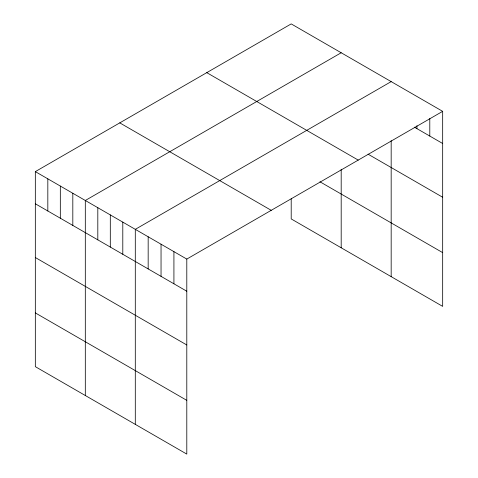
<?xml version="1.0" encoding="UTF-8"?>
<svg xmlns="http://www.w3.org/2000/svg" width="478" height="478" viewBox="0 0 478 478"><rect width="100%" height="100%" fill="white"/><g stroke="black" fill="none" stroke-linecap="round" stroke-linejoin="round"><path stroke-width="0.72" d="M35.33 171.626L186.796 259.076L186.796 454.1L35.33 366.656L35.33 171.626L291.204 23.9L442.67 111.344L442.67 306.374L291.204 218.924L291.204 198.77M341.19 52.759L85.311 200.485L85.311 395.509M391.171 81.613L135.298 229.344L135.298 424.368M186.796 259.076L442.67 111.344M414.348 127.142L442.67 143.496M368.054 154.167L442.67 197.247M206.765 72.65L358.231 160.1M319.943 181.771L442.67 252.623M119.769 122.876L271.235 210.326M35.33 203.777L186.796 291.227M35.33 257.528L186.796 344.973M35.33 312.905L186.796 400.349M429.794 118.526L429.794 136.063M416.924 125.708L416.924 128.63M391.171 140.64L391.171 276.637M341.19 169.26L341.19 247.783M173.92 251.643L173.92 283.795M161.044 244.21L161.044 276.362M148.168 236.777L148.168 268.929M122.798 222.127L122.798 254.278M110.304 214.915L110.304 247.066M97.811 207.703L97.811 239.848M72.817 193.273L72.817 225.419M60.324 186.056L60.324 218.207M47.824 178.844L47.824 210.995"/></g></svg>
